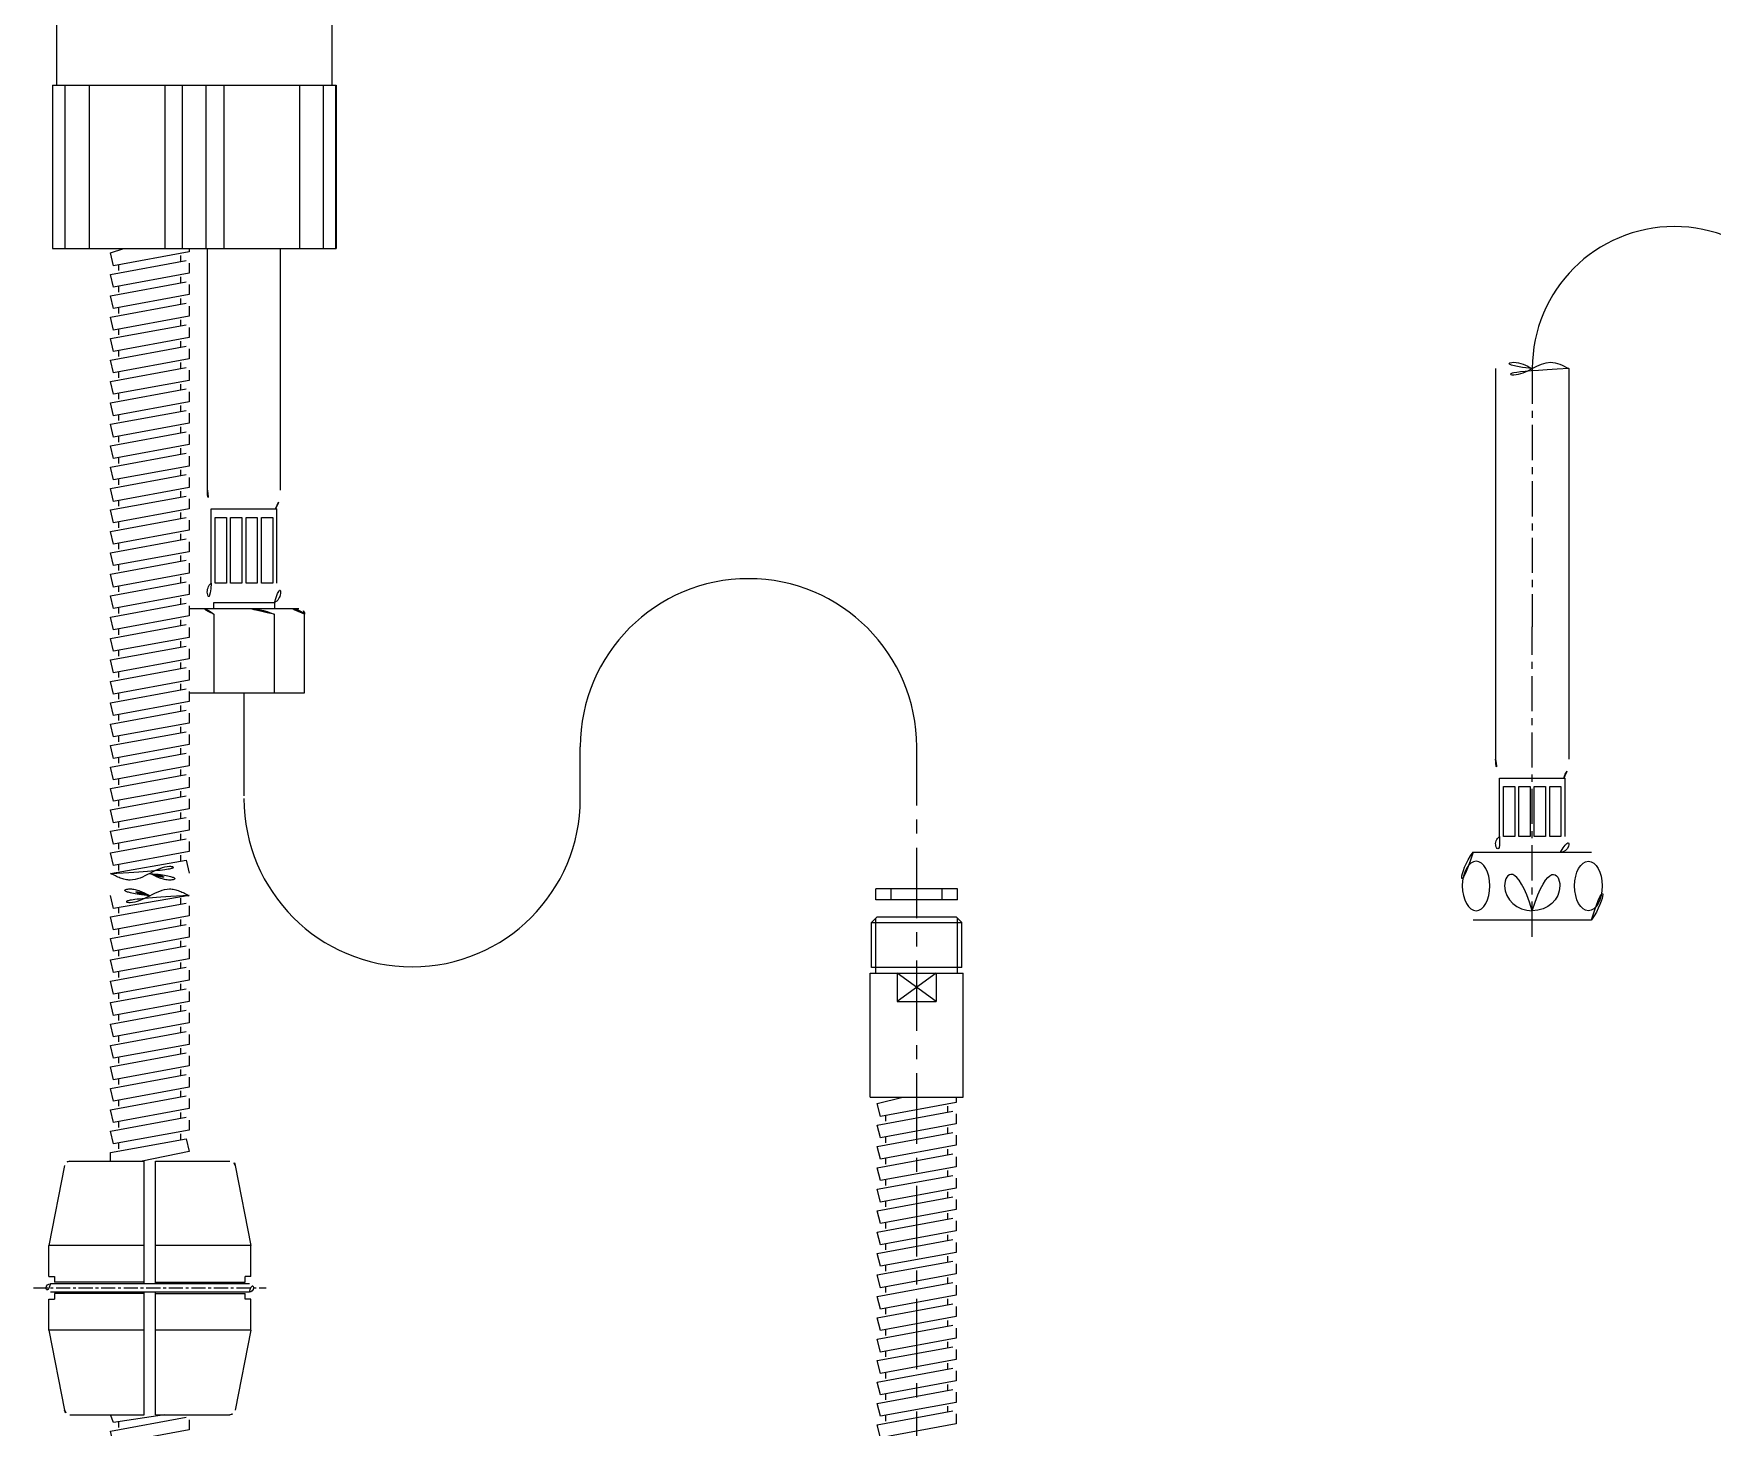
# Model space of a CAD drawing. Extents: x 16296671794 to 16296673174, y -37409618104 to -37409617131.
# Drawn here: x 16296672200.6 to 16296672498.5, y -37409617896.5 to -37409617649.2 of the extents above; entities that cross this region are included whole.
import ezdxf

# ---------------------------------------------------------------- set-up
doc = ezdxf.new("R2010")
doc.units = 0
doc.header["$LTSCALE"] = 10
doc.header["$MEASUREMENT"] = 0
doc.linetypes.add('CENTER', pattern=[2, 1.25, -0.25, 0.25, -0.25])
doc.linetypes.add('DIVIDE', pattern=[31.75, 12.7, -6.35, 0, -6.35, 0, -6.35])
doc.layers.get('0').update_dxf_attribs({"linetype": 'CONTINUOUS'})
for name, color, linetype in [('02___PRT_ALL_AXES', 7, 'CONTINUOUS'), ('1', 7, 'CONTINUOUS'), ('17', 7, 'CONTINUOUS'), ('BODY', 7, 'CONTINUOUS')]:
    doc.layers.add(name, color=color, linetype=linetype)

msp = doc.modelspace()

# ---------------------------------------------------------------- hatches: boundary and pattern name
h = msp.add_hatch()
h.set_pattern_fill('AR-HBONE', scale=0.03, style=0)
h.set_pattern_definition([(45, (16296671777.35337, -37409617699.7187), (4.263256414560601e-16, 4.310522938113194), [9.144, -3.048]), (135, (16296671779.50863, -37409617697.56344), (4.263256414560601e-16, 4.310522938113194), [9.144, -3.048])])
h.paths.add_polyline_path([(16296672243.54943, -37409617733.56496, 0.1357830106311584), (16296672244.47442, -37409617730.22421), (16296672244.47442, -37409617687.35965), (16296672231.47442, -37409617687.35965), (16296672231.47442, -37409617730.22292, 0.1358342366975802), (16296672232.39943, -37409617733.56498)])
at = {"layer": '1'}
h = msp.add_hatch(dxfattribs=at)
h.set_pattern_fill('AR-HBONE', scale=0.6, style=0)
h.set_pattern_definition([(45, (16296663750.41392, -37409617674.71195), (2.664535259100376e-16, 3.394112549695428), [7.199999999999999, -2.4]), (135, (16296663752.11097, -37409617673.0149), (2.664535259100376e-16, 3.394112549695428), [7.199999999999999, -2.4])])
edge = h.paths.add_edge_path()
edge.add_spline(control_points=[(16296672466.54802, -37409617708.66676), (16296672465.46469, -37409617709.22391), (16296672463.29802, -37409617710.33819), (16296672461.13136, -37409617709.22391), (16296672460.04802, -37409617708.66676)], knot_values=[6.871428571424753, 6.871428571424753, 6.871428571424753, 6.871428571424753, 10.3071428571429, 13.7428571428572, 13.7428571428572, 13.7428571428572, 13.7428571428572], degree=3, periodic=0)
edge.add_line((16296672460.04802, -37409617708.66676), (16296672460.04802, -37409617777.95957))
edge.add_arc((16296672466.54802, -37409617777.95957), 6.499999999999539, 179.9999999999849, 210.941545585332)
edge.add_line((16296672460.97302, -37409617781.30164), (16296672466.54802, -37409617781.30164))
edge.add_line((16296672466.54802, -37409617781.30164), (16296672466.54802, -37409617754.49016))
edge.add_line((16296672466.54802, -37409617754.49016), (16296672466.54802, -37409617708.66676))
edge = h.paths.add_edge_path()
edge.add_spline(control_points=[(16296672473.04802, -37409617708.66676), (16296672471.96469, -37409617708.10962), (16296672469.79802, -37409617706.99533), (16296672467.63136, -37409617708.10962), (16296672466.54802, -37409617708.66676)], knot_values=[0, 0, 0, 0, 3.435714285714299, 6.871428571424753, 6.871428571424753, 6.871428571424753, 6.871428571424753], degree=3, periodic=0)
edge.add_line((16296672466.54802, -37409617708.66676), (16296672466.54802, -37409617754.49016))
edge.add_line((16296672466.54802, -37409617754.49016), (16296672466.54802, -37409617781.30164))
edge.add_line((16296672466.54802, -37409617781.30164), (16296672472.12302, -37409617781.30164))
edge.add_arc((16296672466.54802, -37409617777.95957), 6.499999999999535, 329.058454414668, 360.000000000014)
edge.add_line((16296672473.04802, -37409617777.95957), (16296672473.04802, -37409617708.66676))
h = msp.add_hatch(dxfattribs=at)
h.set_pattern_fill('ANSI37', color=4, scale=10, style=0)
h.set_pattern_definition([(45, (16296650963.47507, -37409617016.58342), (-0.8838834764831843, 0.8838834764831844), []), (135, (16296650963.47507, -37409617016.58342), (-0.8838834764831844, -0.8838834764831843), [])])
h.paths.add_polyline_path([(16296672361.82608, -37409617800.93111), (16296672361.82608, -37409617802.93111), (16296672364.57608, -37409617802.93111), (16296672364.57608, -37409617800.93111)])
h.paths.add_polyline_path([(16296672350.07608, -37409617800.93111), (16296672350.07608, -37409617802.93111), (16296672352.82608, -37409617802.93111), (16296672352.82608, -37409617800.93111)])

# ---------------------------------------------------------------- linework, layer by layer
at = {"color": 7, "linetype": 'Continuous'}
for p, q in [((16296672204.00396, -37409617658.35965), (16296672254.30366, -37409617658.35965)), ((16296672204.07477, -37409617687.35965), (16296672204.07477, -37409617658.35965)), ((16296672206.25111, -37409617687.35965), (16296672206.25111, -37409617658.35965)), ((16296672210.48419, -37409617658.35965), (16296672210.48419, -37409617687.35965)), ((16296672223.91269, -37409617658.35965), (16296672223.91269, -37409617687.35965)), ((16296672227.07817, -37409617687.35965), (16296672227.07817, -37409617658.35965)), ((16296672231.24943, -37409617687.35965), (16296672231.24943, -37409617658.35965)), ((16296672234.41269, -37409617658.35965), (16296672234.41269, -37409617687.35965)), ((16296672247.8356, -37409617658.35965), (16296672247.8356, -37409617687.35965)), ((16296672252.06781, -37409617687.35965), (16296672252.06781, -37409617658.35965)), ((16296672254.24206, -37409617687.35965), (16296672254.24206, -37409617658.35965)), ((16296672204.00396, -37409617687.35965), (16296672254.30366, -37409617687.35965))]:
    msp.add_line(p, q, dxfattribs=at)
at = {"color": 7, "linetype": 'Continuous', "ltscale": 0.5}
msp.add_spline([(16296672473.04802, -37409617708.66676), (16296672469.79802, -37409617707.55247), (16296672463.29802, -37409617709.78105), (16296672460.04802, -37409617708.66676)], degree=3, dxfattribs=at)
msp.add_open_spline([(16296672466.54802, -37409617708.66676), (16296672465.46469, -37409617708.10962), (16296672463.29802, -37409617706.99533), (16296672461.13136, -37409617708.10962), (16296672460.04802, -37409617708.66676)], degree=3, dxfattribs=at)
at = {"color": 7, "linetype": 'DIVIDE', "ltscale": 0.5}
for points in [[(16296672214.27443, -37409617798.2158), (16296672217.77443, -37409617799.4158), (16296672224.77443, -37409617797.0158), (16296672228.27443, -37409617798.2158)], [(16296672228.27443, -37409617802.17175), (16296672224.77443, -37409617800.97175), (16296672217.77443, -37409617803.37174), (16296672214.27443, -37409617802.17175)]]:
    msp.add_spline(points, degree=3, dxfattribs=at)
for points in [[(16296672221.27443, -37409617798.2158), (16296672222.44109, -37409617798.8158), (16296672224.77443, -37409617800.0158), (16296672227.10776, -37409617798.8158), (16296672228.27443, -37409617798.2158)], [(16296672221.27443, -37409617802.17175), (16296672220.10776, -37409617801.57175), (16296672217.77443, -37409617800.37174), (16296672215.44109, -37409617801.57175), (16296672214.27443, -37409617802.17175)]]:
    msp.add_open_spline(points, degree=3, dxfattribs=at)
at = {"layer": '02___PRT_ALL_AXES', "color": 7, "linetype": 'Continuous'}
for p, q in [((16296672204.70381, -37409617627.85965), (16296672204.70381, -37409617658.35965)), ((16296672253.60381, -37409617658.35965), (16296672253.60381, -37409617627.85965)), ((16296672204.00381, -37409617658.35965), (16296672204.00381, -37409617687.35965)), ((16296672254.30381, -37409617658.35965), (16296672254.30381, -37409617687.35965))]:
    msp.add_line(p, q, dxfattribs=at)
at = {"layer": '1', "color": 7}
for p, q in [((16296672215.77443, -37409617687.49356), (16296672215.77443, -37409617687.35965)), ((16296672226.77443, -37409617689.62156), (16296672226.77443, -37409617688.61008)), ((16296672231.47442, -37409617730.22292), (16296672231.47442, -37409617687.35965)), ((16296672215.77443, -37409617691.29356), (16296672215.77443, -37409617690.28207)), ((16296672215.77443, -37409617695.09356), (16296672215.77443, -37409617694.08208)), ((16296672226.77443, -37409617693.42156), (16296672226.77443, -37409617692.41007)), ((16296672226.77443, -37409617697.22156), (16296672226.77443, -37409617696.21008)), ((16296672215.77443, -37409617698.89356), (16296672215.77443, -37409617697.88207)), ((16296672226.77443, -37409617701.02156), (16296672226.77443, -37409617700.01007)), ((16296672215.77443, -37409617702.69356), (16296672215.77443, -37409617701.68208)), ((16296672215.77443, -37409617706.49356), (16296672215.77443, -37409617705.48207)), ((16296672226.77443, -37409617704.82156), (16296672226.77443, -37409617703.81007)), ((16296672215.77443, -37409617710.29356), (16296672215.77443, -37409617709.28207)), ((16296672226.77443, -37409617708.62156), (16296672226.77443, -37409617707.61008)), ((16296672460.04802, -37409617708.66676), (16296672460.04802, -37409617777.95957)), ((16296672473.04802, -37409617708.66676), (16296672473.04802, -37409617777.95957)), ((16296672226.77443, -37409617712.42156), (16296672226.77443, -37409617711.41007)), ((16296672215.77443, -37409617714.09356), (16296672215.77443, -37409617713.08208)), ((16296672226.77443, -37409617716.22156), (16296672226.77443, -37409617715.21008)), ((16296672215.77443, -37409617717.89356), (16296672215.77443, -37409617716.88207)), ((16296672215.77443, -37409617721.69356), (16296672215.77443, -37409617720.68208)), ((16296672226.77443, -37409617720.02156), (16296672226.77443, -37409617719.01007)), ((16296672215.77443, -37409617725.49356), (16296672215.77443, -37409617724.48207)), ((16296672226.77443, -37409617723.82156), (16296672226.77443, -37409617722.81007)), ((16296672226.77443, -37409617727.62156), (16296672226.77443, -37409617726.61008)), ((16296672215.77443, -37409617729.29356), (16296672215.77443, -37409617728.28207)), ((16296672226.77443, -37409617731.42156), (16296672226.77443, -37409617730.41007)), ((16296672215.77443, -37409617733.09356), (16296672215.77443, -37409617732.08208)), ((16296672215.77443, -37409617736.89356), (16296672215.77443, -37409617735.88207)), ((16296672226.77443, -37409617735.22156), (16296672226.77443, -37409617734.21008)), ((16296672232.14943, -37409617746.71498), (16296672232.14943, -37409617733.56498)), ((16296672232.14943, -37409617733.56498), (16296672243.79943, -37409617733.56498)), ((16296672243.79943, -37409617746.71498), (16296672243.79943, -37409617733.56498)), ((16296672226.77443, -37409617739.02156), (16296672226.77443, -37409617738.01007)), ((16296672215.77443, -37409617740.69356), (16296672215.77443, -37409617739.68208)), ((16296672226.77443, -37409617742.82156), (16296672226.77443, -37409617741.81007)), ((16296672215.77443, -37409617744.49356), (16296672215.77443, -37409617743.48207)), ((16296672215.77443, -37409617748.29356), (16296672215.77443, -37409617747.28207)), ((16296672226.77443, -37409617746.62156), (16296672226.77443, -37409617745.61008)), ((16296672215.77443, -37409617752.09356), (16296672215.77443, -37409617751.08208)), ((16296672226.77443, -37409617750.42156), (16296672226.77443, -37409617749.41007)), ((16296672228.27443, -37409617751.21498), (16296672247.72442, -37409617751.21498)), ((16296672226.77443, -37409617754.22156), (16296672226.77443, -37409617753.21008)), ((16296672232.59942, -37409617752.21498), (16296672232.59942, -37409617766.21498)), ((16296672243.34942, -37409617752.21498), (16296672243.34942, -37409617766.21498)), ((16296672248.72442, -37409617766.21498), (16296672248.72442, -37409617752.21498)), ((16296672215.77443, -37409617755.89356), (16296672215.77443, -37409617754.88207)), ((16296672226.77443, -37409617758.02156), (16296672226.77443, -37409617757.01007)), ((16296672215.77443, -37409617759.69356), (16296672215.77443, -37409617758.68208)), ((16296672215.77443, -37409617763.49356), (16296672215.77443, -37409617762.48207)), ((16296672226.77443, -37409617761.82156), (16296672226.77443, -37409617760.81007)), ((16296672226.77443, -37409617765.62156), (16296672226.77443, -37409617764.61008)), ((16296672228.27443, -37409617766.21498), (16296672248.72442, -37409617766.21498)), ((16296672215.77443, -37409617767.29356), (16296672215.77443, -37409617766.28207)), ((16296672226.77443, -37409617769.42156), (16296672226.77443, -37409617768.41007)), ((16296672215.77443, -37409617771.09356), (16296672215.77443, -37409617770.08208)), ((16296672226.77443, -37409617773.22156), (16296672226.77443, -37409617772.21008)), ((16296672215.77443, -37409617774.89356), (16296672215.77443, -37409617773.88207)), ((16296672215.77443, -37409617778.69356), (16296672215.77443, -37409617777.68208)), ((16296672226.77443, -37409617777.02156), (16296672226.77443, -37409617776.01007)), ((16296672226.77443, -37409617780.82156), (16296672226.77443, -37409617779.81007)), ((16296672215.77443, -37409617782.49356), (16296672215.77443, -37409617781.48207)), ((16296672226.77443, -37409617784.62156), (16296672226.77443, -37409617783.61008)), ((16296672460.72302, -37409617791.69889), (16296672460.72302, -37409617781.30164)), ((16296672460.72302, -37409617781.30164), (16296672472.37302, -37409617781.30164)), ((16296672472.37302, -37409617791.69889), (16296672472.37302, -37409617781.30164)), ((16296672215.77443, -37409617786.29356), (16296672215.77443, -37409617785.28207)), ((16296672215.77443, -37409617790.09356), (16296672215.77443, -37409617789.08208)), ((16296672226.77443, -37409617788.42156), (16296672226.77443, -37409617787.41007)), ((16296672215.77443, -37409617793.89356), (16296672215.77443, -37409617792.88207)), ((16296672226.77443, -37409617792.22156), (16296672226.77443, -37409617791.21008)), ((16296672226.77443, -37409617796.02156), (16296672226.77443, -37409617795.01007)), ((16296672456.04802, -37409617794.45164), (16296672477.04802, -37409617794.45164)), ((16296672215.77443, -37409617797.69356), (16296672215.77443, -37409617796.68208)), ((16296672350.07608, -37409617802.93111), (16296672350.07608, -37409617800.93111)), ((16296672364.57608, -37409617800.93111), (16296672350.07608, -37409617800.93111)), ((16296672352.82608, -37409617802.93111), (16296672352.82608, -37409617800.93111)), ((16296672361.82608, -37409617802.93111), (16296672361.82608, -37409617800.93111)), ((16296672364.57608, -37409617802.93111), (16296672364.57608, -37409617800.93111)), ((16296672215.77443, -37409617805.29356), (16296672215.77443, -37409617804.28207)), ((16296672226.77443, -37409617803.62156), (16296672226.77443, -37409617802.61008)), ((16296672364.57608, -37409617802.93111), (16296672350.07608, -37409617802.93111)), ((16296672226.77443, -37409617807.42156), (16296672226.77443, -37409617806.41007)), ((16296672350.32608, -37409617805.93111), (16296672349.32608, -37409617806.93111)), ((16296672349.32608, -37409617814.93111), (16296672349.32608, -37409617806.93111)), ((16296672350.32608, -37409617805.93111), (16296672364.32608, -37409617805.93111)), ((16296672364.32608, -37409617805.93111), (16296672365.32608, -37409617806.93111)), ((16296672365.32608, -37409617814.93111), (16296672365.32608, -37409617806.93111)), ((16296672456.04802, -37409617806.45164), (16296672477.04802, -37409617806.45164)), ((16296672215.77443, -37409617809.09356), (16296672215.77443, -37409617808.08208)), ((16296672226.77443, -37409617811.22156), (16296672226.77443, -37409617810.21008)), ((16296672215.77443, -37409617812.89356), (16296672215.77443, -37409617811.88207)), ((16296672215.77443, -37409617816.69356), (16296672215.77443, -37409617815.68208)), ((16296672226.77443, -37409617815.02156), (16296672226.77443, -37409617814.01007)), ((16296672349.07608, -37409617815.93111), (16296672365.57608, -37409617815.93111)), ((16296672349.07608, -37409617837.93111), (16296672349.07608, -37409617815.93111)), ((16296672365.32608, -37409617814.93111), (16296672349.32608, -37409617814.93111)), ((16296672350.07608, -37409617815.93111), (16296672350.07608, -37409617814.93111)), ((16296672353.88915, -37409617815.93111), (16296672353.88915, -37409617820.93111)), ((16296672360.76302, -37409617815.93111), (16296672360.76302, -37409617820.93111)), ((16296672364.57608, -37409617815.93111), (16296672364.57608, -37409617814.93111)), ((16296672365.57608, -37409617837.93111), (16296672365.57608, -37409617815.93111)), ((16296672215.77443, -37409617820.49356), (16296672215.77443, -37409617819.48207)), ((16296672226.77443, -37409617818.82156), (16296672226.77443, -37409617817.81007)), ((16296672226.77443, -37409617822.62156), (16296672226.77443, -37409617821.61008)), ((16296672353.88915, -37409617820.93111), (16296672360.76302, -37409617820.93111)), ((16296672215.77443, -37409617824.29356), (16296672215.77443, -37409617823.28207)), ((16296672226.77443, -37409617826.42156), (16296672226.77443, -37409617825.41007)), ((16296672215.77443, -37409617828.09356), (16296672215.77443, -37409617827.08208)), ((16296672215.77443, -37409617831.89356), (16296672215.77443, -37409617830.88207)), ((16296672226.77443, -37409617830.22156), (16296672226.77443, -37409617829.21008)), ((16296672215.77443, -37409617835.69356), (16296672215.77443, -37409617834.68208)), ((16296672226.77443, -37409617834.02156), (16296672226.77443, -37409617833.01007)), ((16296672226.77443, -37409617837.82156), (16296672226.77443, -37409617836.81007)), ((16296672215.77443, -37409617839.49356), (16296672215.77443, -37409617838.48207)), ((16296672226.77443, -37409617841.62156), (16296672226.77443, -37409617840.61008)), ((16296672349.07608, -37409617837.93111), (16296672365.57608, -37409617837.93111)), ((16296672362.82608, -37409617840.52478), (16296672362.82608, -37409617839.5133)), ((16296672215.77443, -37409617843.29356), (16296672215.77443, -37409617842.28207)), ((16296672351.82608, -37409617842.19678), (16296672351.82608, -37409617841.1853)), ((16296672362.82608, -37409617844.32478), (16296672362.82608, -37409617843.31329)), ((16296672215.77443, -37409617847.09356), (16296672215.77443, -37409617846.08208)), ((16296672226.77443, -37409617845.42156), (16296672226.77443, -37409617844.41007)), ((16296672351.82608, -37409617845.99678), (16296672351.82608, -37409617844.9853)), ((16296672207.09961, -37409617849.25397), (16296672220.27443, -37409617849.25397)), ((16296672220.27443, -37409617871.00397), (16296672220.27443, -37409617849.25397)), ((16296672222.27443, -37409617871.00397), (16296672222.27443, -37409617849.25397)), ((16296672222.27443, -37409617849.25397), (16296672235.44924, -37409617849.25397)), ((16296672351.82608, -37409617849.79678), (16296672351.82608, -37409617848.78529)), ((16296672362.82608, -37409617848.12478), (16296672362.82608, -37409617847.1133)), ((16296672206.11779, -37409617850.06415), (16296672203.37442, -37409617864.25397)), ((16296672236.43106, -37409617850.06415), (16296672239.17443, -37409617864.25397)), ((16296672351.82608, -37409617853.59678), (16296672351.82608, -37409617852.5853)), ((16296672362.82608, -37409617851.92478), (16296672362.82608, -37409617850.9133)), ((16296672362.82608, -37409617855.72478), (16296672362.82608, -37409617854.71329)), ((16296672351.82608, -37409617857.39678), (16296672351.82608, -37409617856.3853)), ((16296672362.82608, -37409617859.52478), (16296672362.82608, -37409617858.5133)), ((16296672351.82608, -37409617861.19678), (16296672351.82608, -37409617860.1853)), ((16296672220.27443, -37409617864.25397), (16296672203.37442, -37409617864.25397)), ((16296672203.37442, -37409617869.75397), (16296672203.37442, -37409617864.25397)), ((16296672239.17443, -37409617864.25397), (16296672222.27443, -37409617864.25397)), ((16296672239.17443, -37409617869.75397), (16296672239.17443, -37409617864.25397)), ((16296672351.82608, -37409617864.99678), (16296672351.82608, -37409617863.9853)), ((16296672362.82608, -37409617863.32478), (16296672362.82608, -37409617862.31329)), ((16296672362.82608, -37409617867.12478), (16296672362.82608, -37409617866.1133)), ((16296672203.37442, -37409617869.75397), (16296672204.37442, -37409617869.75397)), ((16296672204.37442, -37409617869.75397), (16296672204.37442, -37409617870.75397)), ((16296672239.17443, -37409617869.75397), (16296672238.17443, -37409617869.75397)), ((16296672238.17443, -37409617870.75397), (16296672238.17443, -37409617869.75397)), ((16296672351.82608, -37409617868.79678), (16296672351.82608, -37409617867.78529)), ((16296672362.82608, -37409617870.92478), (16296672362.82608, -37409617869.9133)), ((16296672221.27443, -37409617871.00397), (16296672203.62442, -37409617871.00397)), ((16296672221.27443, -37409617872.50397), (16296672203.62442, -37409617872.50397)), ((16296672220.27443, -37409617870.75397), (16296672204.37442, -37409617870.75397)), ((16296672220.27443, -37409617872.75397), (16296672204.37442, -37409617872.75397)), ((16296672204.37442, -37409617872.75397), (16296672204.37442, -37409617873.75397)), ((16296672220.27443, -37409617894.25397), (16296672220.27443, -37409617872.50397)), ((16296672238.92443, -37409617871.00397), (16296672221.27443, -37409617871.00397)), ((16296672238.92443, -37409617872.50397), (16296672221.27443, -37409617872.50397)), ((16296672222.27443, -37409617870.75397), (16296672238.17443, -37409617870.75397)), ((16296672222.27443, -37409617894.25397), (16296672222.27443, -37409617872.50397)), ((16296672222.27443, -37409617872.75397), (16296672238.17443, -37409617872.75397)), ((16296672238.17443, -37409617873.75397), (16296672238.17443, -37409617872.75397)), ((16296672351.82608, -37409617872.59678), (16296672351.82608, -37409617871.5853)), ((16296672203.37442, -37409617873.75397), (16296672204.37442, -37409617873.75397)), ((16296672203.37442, -37409617879.25397), (16296672203.37442, -37409617873.75397)), ((16296672239.17443, -37409617873.75397), (16296672238.17443, -37409617873.75397)), ((16296672239.17443, -37409617879.25397), (16296672239.17443, -37409617873.75397)), ((16296672351.82608, -37409617876.39678), (16296672351.82608, -37409617875.3853)), ((16296672362.82608, -37409617874.72478), (16296672362.82608, -37409617873.71329)), ((16296672220.27443, -37409617879.25397), (16296672203.37442, -37409617879.25397)), ((16296672203.37442, -37409617879.25397), (16296672206.11779, -37409617893.44379)), ((16296672239.17443, -37409617879.25397), (16296672222.27443, -37409617879.25397)), ((16296672239.17443, -37409617879.25397), (16296672236.43106, -37409617893.44379)), ((16296672351.82608, -37409617880.19678), (16296672351.82608, -37409617879.1853)), ((16296672362.82608, -37409617878.52478), (16296672362.82608, -37409617877.5133)), ((16296672362.82608, -37409617882.32478), (16296672362.82608, -37409617881.31329)), ((16296672351.82608, -37409617883.99678), (16296672351.82608, -37409617882.9853)), ((16296672362.82608, -37409617886.12478), (16296672362.82608, -37409617885.1133)), ((16296672351.82608, -37409617887.79678), (16296672351.82608, -37409617886.78529)), ((16296672351.82608, -37409617891.59678), (16296672351.82608, -37409617890.5853)), ((16296672362.82608, -37409617889.92478), (16296672362.82608, -37409617888.9133)), ((16296672207.09961, -37409617894.25397), (16296672220.27443, -37409617894.25397)), ((16296672222.27443, -37409617894.25397), (16296672235.44924, -37409617894.25397)), ((16296672362.82608, -37409617893.72478), (16296672362.82608, -37409617892.71329)), ((16296672215.77443, -37409617896.49356), (16296672215.77443, -37409617895.48207)), ((16296672351.82608, -37409617895.39678), (16296672351.82608, -37409617894.3853))]:
    msp.add_line(p, q, dxfattribs=at)
at = {"layer": '1'}
msp.add_line((16296672244.47442, -37409617730.22292), (16296672244.47442, -37409617687.35965), dxfattribs=at)
at = {"layer": '1', "color": 7, "linetype": 'CENTER', "ltscale": 0.5}
msp.add_line((16296672466.54802, -37409617708.66676), (16296672466.54802, -37409617754.49016), dxfattribs=at)
at = {"layer": '1', "color": 1, "linetype": 'CENTER', "ltscale": 0.5}
for p, q in [((16296672466.54802, -37409617809.45164), (16296672466.54802, -37409617754.49016)), ((16296672237.97889, -37409617784.43465), (16296672237.97889, -37409617766.21498))]:
    msp.add_line(p, q, dxfattribs=at)
at = {"layer": '1', "color": 3}
for p, q in [((16296672350.07608, -37409617814.93111), (16296672350.07608, -37409617806.18111)), ((16296672364.57608, -37409617814.93111), (16296672364.57608, -37409617806.18111)), ((16296672360.76302, -37409617815.93111), (16296672353.88915, -37409617820.93111)), ((16296672360.76302, -37409617820.93111), (16296672353.88915, -37409617815.93111))]:
    msp.add_line(p, q, dxfattribs=at)
at = {"layer": '1', "color": 7}
for points in [[(16296672228.27443, -37409617687.35965), (16296672228.27443, -37409617687.95233, -0.3706911885545227), (16296672227.84956, -37409617688.44666), (16296672214.84956, -37409617690.42265, -0.4591178645491415), (16296672214.27443, -37409617689.92833), (16296672214.27443, -37409617688.1513, -0.3706911885545028), (16296672214.69929, -37409617687.65698), (16296672216.65539, -37409617687.35965)], [(16296672214.29183, -37409617798.22051, -0.2971335180995217), (16296672214.69929, -37409617797.85698), (16296672227.69929, -37409617795.88098, -0.4591178645491413), (16296672228.27443, -37409617796.37531), (16296672228.27443, -37409617798.15233)], [(16296672228.23341, -37409617802.15065, -0.2585644401340411), (16296672227.84956, -37409617802.44666), (16296672214.84956, -37409617804.42265, -0.4591178645491415), (16296672214.27443, -37409617803.92833), (16296672214.27443, -37409617802.1513)], [(16296672364.32608, -37409617837.93111), (16296672364.32608, -37409617838.85555, -0.3706911885545227), (16296672363.90122, -37409617839.34988), (16296672350.90122, -37409617841.32587, -0.4591178645491415), (16296672350.32608, -37409617840.83155), (16296672350.32608, -37409617839.05453, -0.3706911885545028), (16296672350.75095, -37409617838.5602), (16296672354.88974, -37409617837.93111)], [(16296672214.27443, -37409617849.25397), (16296672214.27443, -37409617847.7513, -0.3706911885545028), (16296672214.69929, -37409617847.25698), (16296672227.69929, -37409617845.28098, -0.4591178645491413), (16296672228.27443, -37409617845.7753), (16296672228.27443, -37409617847.55233, -0.3706911885545227), (16296672227.84956, -37409617848.04665), (16296672219.90672, -37409617849.25397)], [(16296672223.85409, -37409617894.25397), (16296672214.84956, -37409617895.62265, -0.4591178645491415), (16296672214.27443, -37409617895.12833), (16296672214.27443, -37409617894.25397)]]:
    msp.add_lwpolyline(points, format="xyb", dxfattribs=at)
for points in [[(16296672228.27443, -37409617689.9753), (16296672228.27443, -37409617691.75233, -0.3706911885545227), (16296672227.84956, -37409617692.24665), (16296672214.84956, -37409617694.22266, -0.4591178645491415), (16296672214.27443, -37409617693.72833), (16296672214.27443, -37409617691.9513, -0.3706911885545028), (16296672214.69929, -37409617691.45698), (16296672227.69929, -37409617689.48098, -0.4591178645491413)], [(16296672228.27443, -37409617693.7753), (16296672228.27443, -37409617695.55233, -0.3706911885545227), (16296672227.84956, -37409617696.04665), (16296672214.84956, -37409617698.02265, -0.4591178645491415), (16296672214.27443, -37409617697.52833), (16296672214.27443, -37409617695.7513, -0.3706911885545028), (16296672214.69929, -37409617695.25698), (16296672227.69929, -37409617693.28098, -0.4591178645491413)], [(16296672228.27443, -37409617697.5753), (16296672228.27443, -37409617699.35233, -0.3706911885545227), (16296672227.84956, -37409617699.84665), (16296672214.84956, -37409617701.82265, -0.4591178645491415), (16296672214.27443, -37409617701.32833), (16296672214.27443, -37409617699.5513, -0.3706911885545028), (16296672214.69929, -37409617699.05698), (16296672227.69929, -37409617697.08098, -0.4591178645491413)], [(16296672228.27443, -37409617701.37531), (16296672228.27443, -37409617703.15233, -0.3706911885545227), (16296672227.84956, -37409617703.64665), (16296672214.84956, -37409617705.62265, -0.4591178645491415), (16296672214.27443, -37409617705.12833), (16296672214.27443, -37409617703.3513, -0.3706911885545028), (16296672214.69929, -37409617702.85698), (16296672227.69929, -37409617700.88098, -0.4591178645491413)], [(16296672228.27443, -37409617705.1753), (16296672228.27443, -37409617706.95233, -0.3706911885545227), (16296672227.84956, -37409617707.44666), (16296672214.84956, -37409617709.42265, -0.4591178645491415), (16296672214.27443, -37409617708.92833), (16296672214.27443, -37409617707.1513, -0.3706911885545028), (16296672214.69929, -37409617706.65698), (16296672227.69929, -37409617704.68098, -0.4591178645491413)], [(16296672228.27443, -37409617708.9753), (16296672228.27443, -37409617710.75233, -0.3706911885545227), (16296672227.84956, -37409617711.24665), (16296672214.84956, -37409617713.22266, -0.4591178645491415), (16296672214.27443, -37409617712.72833), (16296672214.27443, -37409617710.9513, -0.3706911885545028), (16296672214.69929, -37409617710.45698), (16296672227.69929, -37409617708.48098, -0.4591178645491413)], [(16296672228.27443, -37409617712.7753), (16296672228.27443, -37409617714.55233, -0.3706911885545227), (16296672227.84956, -37409617715.04665), (16296672214.84956, -37409617717.02265, -0.4591178645491415), (16296672214.27443, -37409617716.52833), (16296672214.27443, -37409617714.7513, -0.3706911885545028), (16296672214.69929, -37409617714.25698), (16296672227.69929, -37409617712.28098, -0.4591178645491413)], [(16296672228.27443, -37409617716.5753), (16296672228.27443, -37409617718.35233, -0.3706911885545227), (16296672227.84956, -37409617718.84665), (16296672214.84956, -37409617720.82265, -0.4591178645491415), (16296672214.27443, -37409617720.32833), (16296672214.27443, -37409617718.5513, -0.3706911885545028), (16296672214.69929, -37409617718.05698), (16296672227.69929, -37409617716.08098, -0.4591178645491413)], [(16296672228.27443, -37409617720.37531), (16296672228.27443, -37409617722.15233, -0.3706911885545227), (16296672227.84956, -37409617722.64665), (16296672214.84956, -37409617724.62265, -0.4591178645491415), (16296672214.27443, -37409617724.12833), (16296672214.27443, -37409617722.3513, -0.3706911885545028), (16296672214.69929, -37409617721.85698), (16296672227.69929, -37409617719.88098, -0.4591178645491413)], [(16296672228.27443, -37409617724.1753), (16296672228.27443, -37409617725.95233, -0.3706911885545227), (16296672227.84956, -37409617726.44666), (16296672214.84956, -37409617728.42265, -0.4591178645491415), (16296672214.27443, -37409617727.92833), (16296672214.27443, -37409617726.1513, -0.3706911885545028), (16296672214.69929, -37409617725.65698), (16296672227.69929, -37409617723.68098, -0.4591178645491413)], [(16296672228.27443, -37409617727.9753), (16296672228.27443, -37409617729.75233, -0.3706911885545227), (16296672227.84956, -37409617730.24665), (16296672214.84956, -37409617732.22266, -0.4591178645491415), (16296672214.27443, -37409617731.72833), (16296672214.27443, -37409617729.9513, -0.3706911885545028), (16296672214.69929, -37409617729.45698), (16296672227.69929, -37409617727.48098, -0.4591178645491413)], [(16296672228.27443, -37409617731.7753), (16296672228.27443, -37409617733.55233, -0.3706911885545227), (16296672227.84956, -37409617734.04665), (16296672214.84956, -37409617736.02265, -0.4591178645491415), (16296672214.27443, -37409617735.52833), (16296672214.27443, -37409617733.7513, -0.3706911885545028), (16296672214.69929, -37409617733.25698), (16296672227.69929, -37409617731.28098, -0.4591178645491413)], [(16296672228.27443, -37409617735.5753), (16296672228.27443, -37409617737.35233, -0.3706911885545227), (16296672227.84956, -37409617737.84665), (16296672214.84956, -37409617739.82265, -0.4591178645491415), (16296672214.27443, -37409617739.32833), (16296672214.27443, -37409617737.5513, -0.3706911885545028), (16296672214.69929, -37409617737.05698), (16296672227.69929, -37409617735.08098, -0.4591178645491413)], [(16296672228.27443, -37409617739.37531), (16296672228.27443, -37409617741.15233, -0.3706911885545227), (16296672227.84956, -37409617741.64665), (16296672214.84956, -37409617743.62265, -0.4591178645491415), (16296672214.27443, -37409617743.12833), (16296672214.27443, -37409617741.3513, -0.3706911885545028), (16296672214.69929, -37409617740.85698), (16296672227.69929, -37409617738.88098, -0.4591178645491413)], [(16296672228.27443, -37409617743.1753), (16296672228.27443, -37409617744.95233, -0.3706911885545227), (16296672227.84956, -37409617745.44666), (16296672214.84956, -37409617747.42265, -0.4591178645491415), (16296672214.27443, -37409617746.92833), (16296672214.27443, -37409617745.1513, -0.3706911885545028), (16296672214.69929, -37409617744.65698), (16296672227.69929, -37409617742.68098, -0.4591178645491413)], [(16296672228.27443, -37409617746.9753), (16296672228.27443, -37409617748.75233, -0.3706911885545227), (16296672227.84956, -37409617749.24665), (16296672214.84956, -37409617751.22266, -0.4591178645491415), (16296672214.27443, -37409617750.72833), (16296672214.27443, -37409617748.9513, -0.3706911885545028), (16296672214.69929, -37409617748.45698), (16296672227.69929, -37409617746.48098, -0.4591178645491413)], [(16296672228.27443, -37409617750.7753), (16296672228.27443, -37409617752.55233, -0.3706911885545227), (16296672227.84956, -37409617753.04665), (16296672214.84956, -37409617755.02265, -0.4591178645491415), (16296672214.27443, -37409617754.52833), (16296672214.27443, -37409617752.7513, -0.3706911885545028), (16296672214.69929, -37409617752.25698), (16296672227.69929, -37409617750.28098, -0.4591178645491413)], [(16296672228.27443, -37409617754.5753), (16296672228.27443, -37409617756.35233, -0.3706911885545227), (16296672227.84956, -37409617756.84665), (16296672214.84956, -37409617758.82265, -0.4591178645491415), (16296672214.27443, -37409617758.32833), (16296672214.27443, -37409617756.5513, -0.3706911885545028), (16296672214.69929, -37409617756.05698), (16296672227.69929, -37409617754.08098, -0.4591178645491413)], [(16296672228.27443, -37409617758.37531), (16296672228.27443, -37409617760.15233, -0.3706911885545227), (16296672227.84956, -37409617760.64665), (16296672214.84956, -37409617762.62265, -0.4591178645491415), (16296672214.27443, -37409617762.12833), (16296672214.27443, -37409617760.3513, -0.3706911885545028), (16296672214.69929, -37409617759.85698), (16296672227.69929, -37409617757.88098, -0.4591178645491413)], [(16296672228.27443, -37409617762.1753), (16296672228.27443, -37409617763.95233, -0.3706911885545227), (16296672227.84956, -37409617764.44666), (16296672214.84956, -37409617766.42265, -0.4591178645491415), (16296672214.27443, -37409617765.92833), (16296672214.27443, -37409617764.1513, -0.3706911885545028), (16296672214.69929, -37409617763.65698), (16296672227.69929, -37409617761.68098, -0.4591178645491413)], [(16296672228.27443, -37409617765.9753), (16296672228.27443, -37409617767.75233, -0.3706911885545227), (16296672227.84956, -37409617768.24665), (16296672214.84956, -37409617770.22266, -0.4591178645491415), (16296672214.27443, -37409617769.72833), (16296672214.27443, -37409617767.9513, -0.3706911885545028), (16296672214.69929, -37409617767.45698), (16296672227.69929, -37409617765.48098, -0.4591178645491413)], [(16296672228.27443, -37409617769.7753), (16296672228.27443, -37409617771.55233, -0.3706911885545227), (16296672227.84956, -37409617772.04665), (16296672214.84956, -37409617774.02265, -0.4591178645491415), (16296672214.27443, -37409617773.52833), (16296672214.27443, -37409617771.7513, -0.3706911885545028), (16296672214.69929, -37409617771.25698), (16296672227.69929, -37409617769.28098, -0.4591178645491413)], [(16296672228.27443, -37409617773.5753), (16296672228.27443, -37409617775.35233, -0.3706911885545227), (16296672227.84956, -37409617775.84665), (16296672214.84956, -37409617777.82265, -0.4591178645491415), (16296672214.27443, -37409617777.32833), (16296672214.27443, -37409617775.5513, -0.3706911885545028), (16296672214.69929, -37409617775.05698), (16296672227.69929, -37409617773.08098, -0.4591178645491413)], [(16296672228.27443, -37409617777.37531), (16296672228.27443, -37409617779.15233, -0.3706911885545227), (16296672227.84956, -37409617779.64665), (16296672214.84956, -37409617781.62265, -0.4591178645491415), (16296672214.27443, -37409617781.12833), (16296672214.27443, -37409617779.3513, -0.3706911885545028), (16296672214.69929, -37409617778.85698), (16296672227.69929, -37409617776.88098, -0.4591178645491413)], [(16296672228.27443, -37409617781.1753), (16296672228.27443, -37409617782.95233, -0.3706911885545227), (16296672227.84956, -37409617783.44666), (16296672214.84956, -37409617785.42265, -0.4591178645491415), (16296672214.27443, -37409617784.92833), (16296672214.27443, -37409617783.1513, -0.3706911885545028), (16296672214.69929, -37409617782.65698), (16296672227.69929, -37409617780.68098, -0.4591178645491413)], [(16296672228.27443, -37409617784.9753), (16296672228.27443, -37409617786.75233, -0.3706911885545227), (16296672227.84956, -37409617787.24665), (16296672214.84956, -37409617789.22266, -0.4591178645491415), (16296672214.27443, -37409617788.72833), (16296672214.27443, -37409617786.9513, -0.3706911885545028), (16296672214.69929, -37409617786.45698), (16296672227.69929, -37409617784.48098, -0.4591178645491413)], [(16296672228.27443, -37409617788.7753), (16296672228.27443, -37409617790.55233, -0.3706911885545227), (16296672227.84956, -37409617791.04665), (16296672214.84956, -37409617793.02265, -0.4591178645491415), (16296672214.27443, -37409617792.52833), (16296672214.27443, -37409617790.7513, -0.3706911885545028), (16296672214.69929, -37409617790.25698), (16296672227.69929, -37409617788.28098, -0.4591178645491413)], [(16296672228.27443, -37409617792.5753), (16296672228.27443, -37409617794.35233, -0.3706911885545227), (16296672227.84956, -37409617794.84665), (16296672214.84956, -37409617796.82265, -0.4591178645491415), (16296672214.27443, -37409617796.32833), (16296672214.27443, -37409617794.5513, -0.3706911885545028), (16296672214.69929, -37409617794.05698), (16296672227.69929, -37409617792.08098, -0.4591178645491413)], [(16296672228.27443, -37409617803.9753), (16296672228.27443, -37409617805.75233, -0.3706911885545227), (16296672227.84956, -37409617806.24665), (16296672214.84956, -37409617808.22266, -0.4591178645491415), (16296672214.27443, -37409617807.72833), (16296672214.27443, -37409617805.9513, -0.3706911885545028), (16296672214.69929, -37409617805.45698), (16296672227.69929, -37409617803.48098, -0.4591178645491413)], [(16296672228.27443, -37409617807.7753), (16296672228.27443, -37409617809.55233, -0.3706911885545227), (16296672227.84956, -37409617810.04665), (16296672214.84956, -37409617812.02265, -0.4591178645491415), (16296672214.27443, -37409617811.52833), (16296672214.27443, -37409617809.7513, -0.3706911885545028), (16296672214.69929, -37409617809.25698), (16296672227.69929, -37409617807.28098, -0.4591178645491413)], [(16296672228.27443, -37409617811.5753), (16296672228.27443, -37409617813.35233, -0.3706911885545227), (16296672227.84956, -37409617813.84665), (16296672214.84956, -37409617815.82265, -0.4591178645491415), (16296672214.27443, -37409617815.32833), (16296672214.27443, -37409617813.5513, -0.3706911885545028), (16296672214.69929, -37409617813.05698), (16296672227.69929, -37409617811.08098, -0.4591178645491413)], [(16296672228.27443, -37409617815.37531), (16296672228.27443, -37409617817.15233, -0.3706911885545227), (16296672227.84956, -37409617817.64665), (16296672214.84956, -37409617819.62265, -0.4591178645491415), (16296672214.27443, -37409617819.12833), (16296672214.27443, -37409617817.3513, -0.3706911885545028), (16296672214.69929, -37409617816.85698), (16296672227.69929, -37409617814.88098, -0.4591178645491413)], [(16296672228.27443, -37409617819.1753), (16296672228.27443, -37409617820.95233, -0.3706911885545227), (16296672227.84956, -37409617821.44666), (16296672214.84956, -37409617823.42265, -0.4591178645491415), (16296672214.27443, -37409617822.92833), (16296672214.27443, -37409617821.1513, -0.3706911885545028), (16296672214.69929, -37409617820.65698), (16296672227.69929, -37409617818.68098, -0.4591178645491413)], [(16296672228.27443, -37409617822.9753), (16296672228.27443, -37409617824.75233, -0.3706911885545227), (16296672227.84956, -37409617825.24665), (16296672214.84956, -37409617827.22266, -0.4591178645491415), (16296672214.27443, -37409617826.72833), (16296672214.27443, -37409617824.9513, -0.3706911885545028), (16296672214.69929, -37409617824.45698), (16296672227.69929, -37409617822.48098, -0.4591178645491413)], [(16296672228.27443, -37409617826.7753), (16296672228.27443, -37409617828.55233, -0.3706911885545227), (16296672227.84956, -37409617829.04665), (16296672214.84956, -37409617831.02265, -0.4591178645491415), (16296672214.27443, -37409617830.52833), (16296672214.27443, -37409617828.7513, -0.3706911885545028), (16296672214.69929, -37409617828.25698), (16296672227.69929, -37409617826.28098, -0.4591178645491413)], [(16296672228.27443, -37409617830.5753), (16296672228.27443, -37409617832.35233, -0.3706911885545227), (16296672227.84956, -37409617832.84665), (16296672214.84956, -37409617834.82265, -0.4591178645491415), (16296672214.27443, -37409617834.32833), (16296672214.27443, -37409617832.5513, -0.3706911885545028), (16296672214.69929, -37409617832.05698), (16296672227.69929, -37409617830.08098, -0.4591178645491413)], [(16296672228.27443, -37409617834.37531), (16296672228.27443, -37409617836.15233, -0.3706911885545227), (16296672227.84956, -37409617836.64665), (16296672214.84956, -37409617838.62265, -0.4591178645491415), (16296672214.27443, -37409617838.12833), (16296672214.27443, -37409617836.3513, -0.3706911885545028), (16296672214.69929, -37409617835.85698), (16296672227.69929, -37409617833.88098, -0.4591178645491413)], [(16296672228.27443, -37409617838.1753), (16296672228.27443, -37409617839.95233, -0.3706911885545227), (16296672227.84956, -37409617840.44666), (16296672214.84956, -37409617842.42265, -0.4591178645491415), (16296672214.27443, -37409617841.92833), (16296672214.27443, -37409617840.1513, -0.3706911885545028), (16296672214.69929, -37409617839.65698), (16296672227.69929, -37409617837.68098, -0.4591178645491413)], [(16296672364.32608, -37409617840.87852), (16296672364.32608, -37409617842.65556, -0.3706911885545227), (16296672363.90122, -37409617843.14987), (16296672350.90122, -37409617845.12588, -0.4591178645491415), (16296672350.32608, -37409617844.63155), (16296672350.32608, -37409617842.85452, -0.3706911885545028), (16296672350.75095, -37409617842.36021), (16296672363.75095, -37409617840.3842, -0.4591178645491413)], [(16296672228.27443, -37409617841.9753), (16296672228.27443, -37409617843.75233, -0.3706911885545227), (16296672227.84956, -37409617844.24665), (16296672214.84956, -37409617846.22266, -0.4591178645491415), (16296672214.27443, -37409617845.72833), (16296672214.27443, -37409617843.9513, -0.3706911885545028), (16296672214.69929, -37409617843.45698), (16296672227.69929, -37409617841.48098, -0.4591178645491413)], [(16296672364.32608, -37409617844.67853), (16296672364.32608, -37409617846.45555, -0.3706911885545227), (16296672363.90122, -37409617846.94987), (16296672350.90122, -37409617848.92587, -0.4591178645491415), (16296672350.32608, -37409617848.43156), (16296672350.32608, -37409617846.65453, -0.3706911885545028), (16296672350.75095, -37409617846.1602), (16296672363.75095, -37409617844.1842, -0.4591178645491413)], [(16296672364.32608, -37409617848.47852), (16296672364.32608, -37409617850.25555, -0.3706911885545227), (16296672363.90122, -37409617850.74988), (16296672350.90122, -37409617852.72588, -0.4591178645491415), (16296672350.32608, -37409617852.23155), (16296672350.32608, -37409617850.45453, -0.3706911885545028), (16296672350.75095, -37409617849.96021), (16296672363.75095, -37409617847.9842, -0.4591178645491413)], [(16296672364.32608, -37409617852.27853), (16296672364.32608, -37409617854.05555, -0.3706911885545227), (16296672363.90122, -37409617854.54987), (16296672350.90122, -37409617856.52588, -0.4591178645491415), (16296672350.32608, -37409617856.03156), (16296672350.32608, -37409617854.25452, -0.3706911885545028), (16296672350.75095, -37409617853.7602), (16296672363.75095, -37409617851.7842, -0.4591178645491413)], [(16296672364.32608, -37409617856.07852), (16296672364.32608, -37409617857.85555, -0.3706911885545227), (16296672363.90122, -37409617858.34988), (16296672350.90122, -37409617860.32587, -0.4591178645491415), (16296672350.32608, -37409617859.83155), (16296672350.32608, -37409617858.05453, -0.3706911885545028), (16296672350.75095, -37409617857.5602), (16296672363.75095, -37409617855.58421, -0.4591178645491413)], [(16296672364.32608, -37409617859.87852), (16296672364.32608, -37409617861.65556, -0.3706911885545227), (16296672363.90122, -37409617862.14987), (16296672350.90122, -37409617864.12588, -0.4591178645491415), (16296672350.32608, -37409617863.63155), (16296672350.32608, -37409617861.85452, -0.3706911885545028), (16296672350.75095, -37409617861.36021), (16296672363.75095, -37409617859.3842, -0.4591178645491413)], [(16296672364.32608, -37409617863.67853), (16296672364.32608, -37409617865.45555, -0.3706911885545227), (16296672363.90122, -37409617865.94987), (16296672350.90122, -37409617867.92587, -0.4591178645491415), (16296672350.32608, -37409617867.43156), (16296672350.32608, -37409617865.65453, -0.3706911885545028), (16296672350.75095, -37409617865.1602), (16296672363.75095, -37409617863.1842, -0.4591178645491413)], [(16296672364.32608, -37409617867.47852), (16296672364.32608, -37409617869.25555, -0.3706911885545227), (16296672363.90122, -37409617869.74988), (16296672350.90122, -37409617871.72588, -0.4591178645491415), (16296672350.32608, -37409617871.23155), (16296672350.32608, -37409617869.45453, -0.3706911885545028), (16296672350.75095, -37409617868.96021), (16296672363.75095, -37409617866.9842, -0.4591178645491413)], [(16296672364.32608, -37409617871.27853), (16296672364.32608, -37409617873.05555, -0.3706911885545227), (16296672363.90122, -37409617873.54987), (16296672350.90122, -37409617875.52588, -0.4591178645491415), (16296672350.32608, -37409617875.03156), (16296672350.32608, -37409617873.25452, -0.3706911885545028), (16296672350.75095, -37409617872.7602), (16296672363.75095, -37409617870.7842, -0.4591178645491413)], [(16296672364.32608, -37409617875.07852), (16296672364.32608, -37409617876.85555, -0.3706911885545227), (16296672363.90122, -37409617877.34988), (16296672350.90122, -37409617879.32587, -0.4591178645491415), (16296672350.32608, -37409617878.83155), (16296672350.32608, -37409617877.05453, -0.3706911885545028), (16296672350.75095, -37409617876.5602), (16296672363.75095, -37409617874.58421, -0.4591178645491413)], [(16296672364.32608, -37409617878.87852), (16296672364.32608, -37409617880.65556, -0.3706911885545227), (16296672363.90122, -37409617881.14987), (16296672350.90122, -37409617883.12588, -0.4591178645491415), (16296672350.32608, -37409617882.63155), (16296672350.32608, -37409617880.85452, -0.3706911885545028), (16296672350.75095, -37409617880.36021), (16296672363.75095, -37409617878.3842, -0.4591178645491413)], [(16296672364.32608, -37409617882.67853), (16296672364.32608, -37409617884.45555, -0.3706911885545227), (16296672363.90122, -37409617884.94987), (16296672350.90122, -37409617886.92587, -0.4591178645491415), (16296672350.32608, -37409617886.43156), (16296672350.32608, -37409617884.65453, -0.3706911885545028), (16296672350.75095, -37409617884.1602), (16296672363.75095, -37409617882.1842, -0.4591178645491413)], [(16296672364.32608, -37409617886.47852), (16296672364.32608, -37409617888.25555, -0.3706911885545227), (16296672363.90122, -37409617888.74988), (16296672350.90122, -37409617890.72588, -0.4591178645491415), (16296672350.32608, -37409617890.23155), (16296672350.32608, -37409617888.45453, -0.3706911885545028), (16296672350.75095, -37409617887.96021), (16296672363.75095, -37409617885.9842, -0.4591178645491413)], [(16296672364.32608, -37409617890.27853), (16296672364.32608, -37409617892.05555, -0.3706911885545227), (16296672363.90122, -37409617892.54987), (16296672350.90122, -37409617894.52588, -0.4591178645491415), (16296672350.32608, -37409617894.03156), (16296672350.32608, -37409617892.25452, -0.3706911885545028), (16296672350.75095, -37409617891.7602), (16296672363.75095, -37409617889.7842, -0.4591178645491413)], [(16296672364.32608, -37409617894.07852), (16296672364.32608, -37409617895.85555, -0.3706911885545227), (16296672363.90122, -37409617896.34988), (16296672350.90122, -37409617898.32587, -0.4591178645491415), (16296672350.32608, -37409617897.83155), (16296672350.32608, -37409617896.05453, -0.3706911885545028), (16296672350.75095, -37409617895.5602), (16296672363.75095, -37409617893.58421, -0.4591178645491413)], [(16296672228.27443, -37409617895.1753), (16296672228.27443, -37409617896.95233, -0.3706911885545227), (16296672227.84956, -37409617897.44666), (16296672214.84956, -37409617899.42265, -0.4591178645491415), (16296672214.27443, -37409617898.92833), (16296672214.27443, -37409617897.1513, -0.3706911885545028), (16296672214.69929, -37409617896.65698), (16296672227.69929, -37409617894.68098, -0.4591178645491413)]]:
    msp.add_lwpolyline(points, format="xyb", close=True, dxfattribs=at)
at = {"layer": '1', "const_width": 0.2499999999999999}
msp.add_lwpolyline([(16296672476.96657, -37409617799.48759, -1), (16296672476.74909, -37409617798.98242, -1)], format="xyb", close=True, dxfattribs=at)
at = {"layer": '1', "color": 7, "const_width": 0.2500000000000001}
msp.add_lwpolyline([(16296672352.97486, -37409617855.00183, 1), (16296672353.19235, -37409617854.49666, 1)], format="xyb", close=True, dxfattribs=at)
at = {"layer": '1', "color": 1, "linetype": 'CENTER', "ltscale": 0.5}
for centre, radius, start, end in [((16296672491.74802, -37409617708.66676), 25.20000000000437, 0, 180), ((16296672327.48817, -37409617775.77269), 29.83791496109552, 0, 180), ((16296672267.81234, -37409617784.95065), 29.83791496109552, 180, 0)]:
    msp.add_arc(centre, radius, start, end, dxfattribs=at)
at = {"layer": '1', "color": 7}
for centre, radius, start, end in [((16296672237.97442, -37409617730.22292), 6.5, 180, 210.9413786931003), ((16296672237.97442, -37409617730.22292), 6.5, 329.0586213068998, 0), ((16296672233.66897, -37409617748.30627), 2.200273912106014, 133.6788687895618, 240.1679740243605), ((16296672242.27988, -37409617748.30627), 2.200273912106179, 299.8320259756395, 46.32113121043816), ((16296672229.91192, -37409617755.32631), 4.111328125009175, 49.18018672537018, 113.4713624276791), ((16296672237.97442, -37409617766.16029), 14.94531249996566, 68.92168161439295, 111.078318385607), ((16296672246.03692, -37409617755.32631), 4.111328125009175, 49.18018672537018, 130.8198132746298), ((16296672247.72442, -37409617752.21498), 1, 0, 90), ((16296672466.54802, -37409617777.95957), 6.5, 180, 210.9413786931003), ((16296672466.54802, -37409617777.95957), 6.5, 329.0586213068998, 0), ((16296672461.54802, -37409617792.95164), 1.5, 123.3669047158671, 270), ((16296672471.54802, -37409617792.95164), 1.5, 270, 56.63309528413293), ((16296672464.04802, -37409617800.45164), 9.999999999999636, 143.1301460674318, 216.8698539325682), ((16296672469.04802, -37409617800.45164), 9.999999999999636, 323.1301460674318, 36.8698539325682), ((16296672223.13234, -37409617793.38513), 5.17563310924877, 248.9628185085786, 309.8087053489618), ((16296672223.8691, -37409617793.38173), 5.486399388931877, 243.8314091103964, 308.0269790828566), ((16296672218.67974, -37409617807.00581), 5.486399388931877, 63.83140911039633, 128.0269790828566), ((16296672219.41651, -37409617807.00241), 5.17563310924877, 68.96281850857864, 129.8087053489618), ((16296672207.09961, -37409617850.25397), 1, 90, 169.0577602276004), ((16296672235.44924, -37409617850.25397), 1, 10.94223977239959, 90), ((16296672203.62442, -37409617871.75397), 0.75, 90, 270), ((16296672238.92443, -37409617871.75397), 0.75, 270, 90), ((16296672207.09961, -37409617893.25397), 1, 190.9422397723996, 270), ((16296672235.44924, -37409617893.25397), 1, 270, 349.0577602276004)]:
    msp.add_arc(centre, radius, start, end, dxfattribs=at)
at = {"layer": '1', "color": 7, "extrusion": (0, 0, -1)}
msp.add_ellipse((16296672456.58873, -37409617800.45164), major_axis=(-2.694265701642486e-16, -4.400215127469892), ratio=0.5566749969772379, dxfattribs=at)
msp.add_ellipse((16296672466.54802, -37409617800.45164), major_axis=(4.898979485566544, -2.999660702635136e-16), ratio=0.8981901517311864, start_param=1.570796326794897, end_param=4.71238898038469, dxfattribs=at)
at = {"layer": '1', "color": 7}
msp.add_ellipse((16296672466.54802, -37409617800.45164), major_axis=(-4.898979485566542, 2.999660702635135e-16), ratio=0.8981901517311864, start_param=1.570796326794897, end_param=4.71238898038469, dxfattribs=at)
msp.add_ellipse((16296672476.50731, -37409617800.45164), major_axis=(-2.694265701642486e-16, -4.400215127469892), ratio=0.5566749969772379, dxfattribs=at)
at = {"layer": '17', "color": 7, "linetype": 'Continuous'}
for p, q in [((16296672232.57442, -37409617750.21498), (16296672232.57442, -37409617751.21498)), ((16296672243.37442, -37409617750.21498), (16296672232.57442, -37409617750.21498)), ((16296672243.37442, -37409617750.21498), (16296672243.37442, -37409617751.21498))]:
    msp.add_line(p, q, dxfattribs=at)
at = {"layer": '17', "color": 1, "linetype": 'CENTER'}
for p, q in [((16296672297.65026, -37409617784.95065), (16296672297.65026, -37409617775.77269)), ((16296672357.32608, -37409617906.16659), (16296672357.32608, -37409617775.77269))]:
    msp.add_line(p, q, dxfattribs=at)
at = {"layer": '17', "color": 1, "linetype": 'CENTER', "ltscale": 0.2}
msp.add_line((16296672200.64179, -37409617871.75397), (16296672241.90706, -37409617871.75397), dxfattribs=at)
at = {"layer": 'BODY', "color": 7, "linetype": 'Continuous', "ltscale": 0.3}
msp.add_line((16296672349.32608, -37409617806.93111), (16296672365.32608, -37409617806.93111), dxfattribs=at)
for points in [[(16296672232.87943, -37409617735.06498), (16296672234.87943, -37409617735.06498), (16296672234.87943, -37409617746.71498), (16296672232.87943, -37409617746.71498)], [(16296672235.60942, -37409617735.06498), (16296672237.60942, -37409617735.06498), (16296672237.60942, -37409617746.71498), (16296672235.60942, -37409617746.71498)], [(16296672238.33942, -37409617735.06498), (16296672240.33942, -37409617735.06498), (16296672240.33942, -37409617746.71498), (16296672238.33942, -37409617746.71498)], [(16296672241.06943, -37409617735.06498), (16296672243.06943, -37409617735.06498), (16296672243.06943, -37409617746.71498), (16296672241.06943, -37409617746.71498)], [(16296672461.45302, -37409617782.80164), (16296672463.45302, -37409617782.80164), (16296672463.45302, -37409617791.69889), (16296672461.45302, -37409617791.69889)], [(16296672464.18302, -37409617782.80164), (16296672466.18302, -37409617782.80164), (16296672466.18302, -37409617791.69889), (16296672464.18302, -37409617791.69889)], [(16296672466.91302, -37409617782.80164), (16296672468.91302, -37409617782.80164), (16296672468.91302, -37409617791.69889), (16296672466.91302, -37409617791.69889)], [(16296672469.64302, -37409617782.80164), (16296672471.64302, -37409617782.80164), (16296672471.64302, -37409617791.69889), (16296672469.64302, -37409617791.69889)]]:
    msp.add_lwpolyline(points, close=True, dxfattribs=at)

doc.saveas('drawing.dxf')
